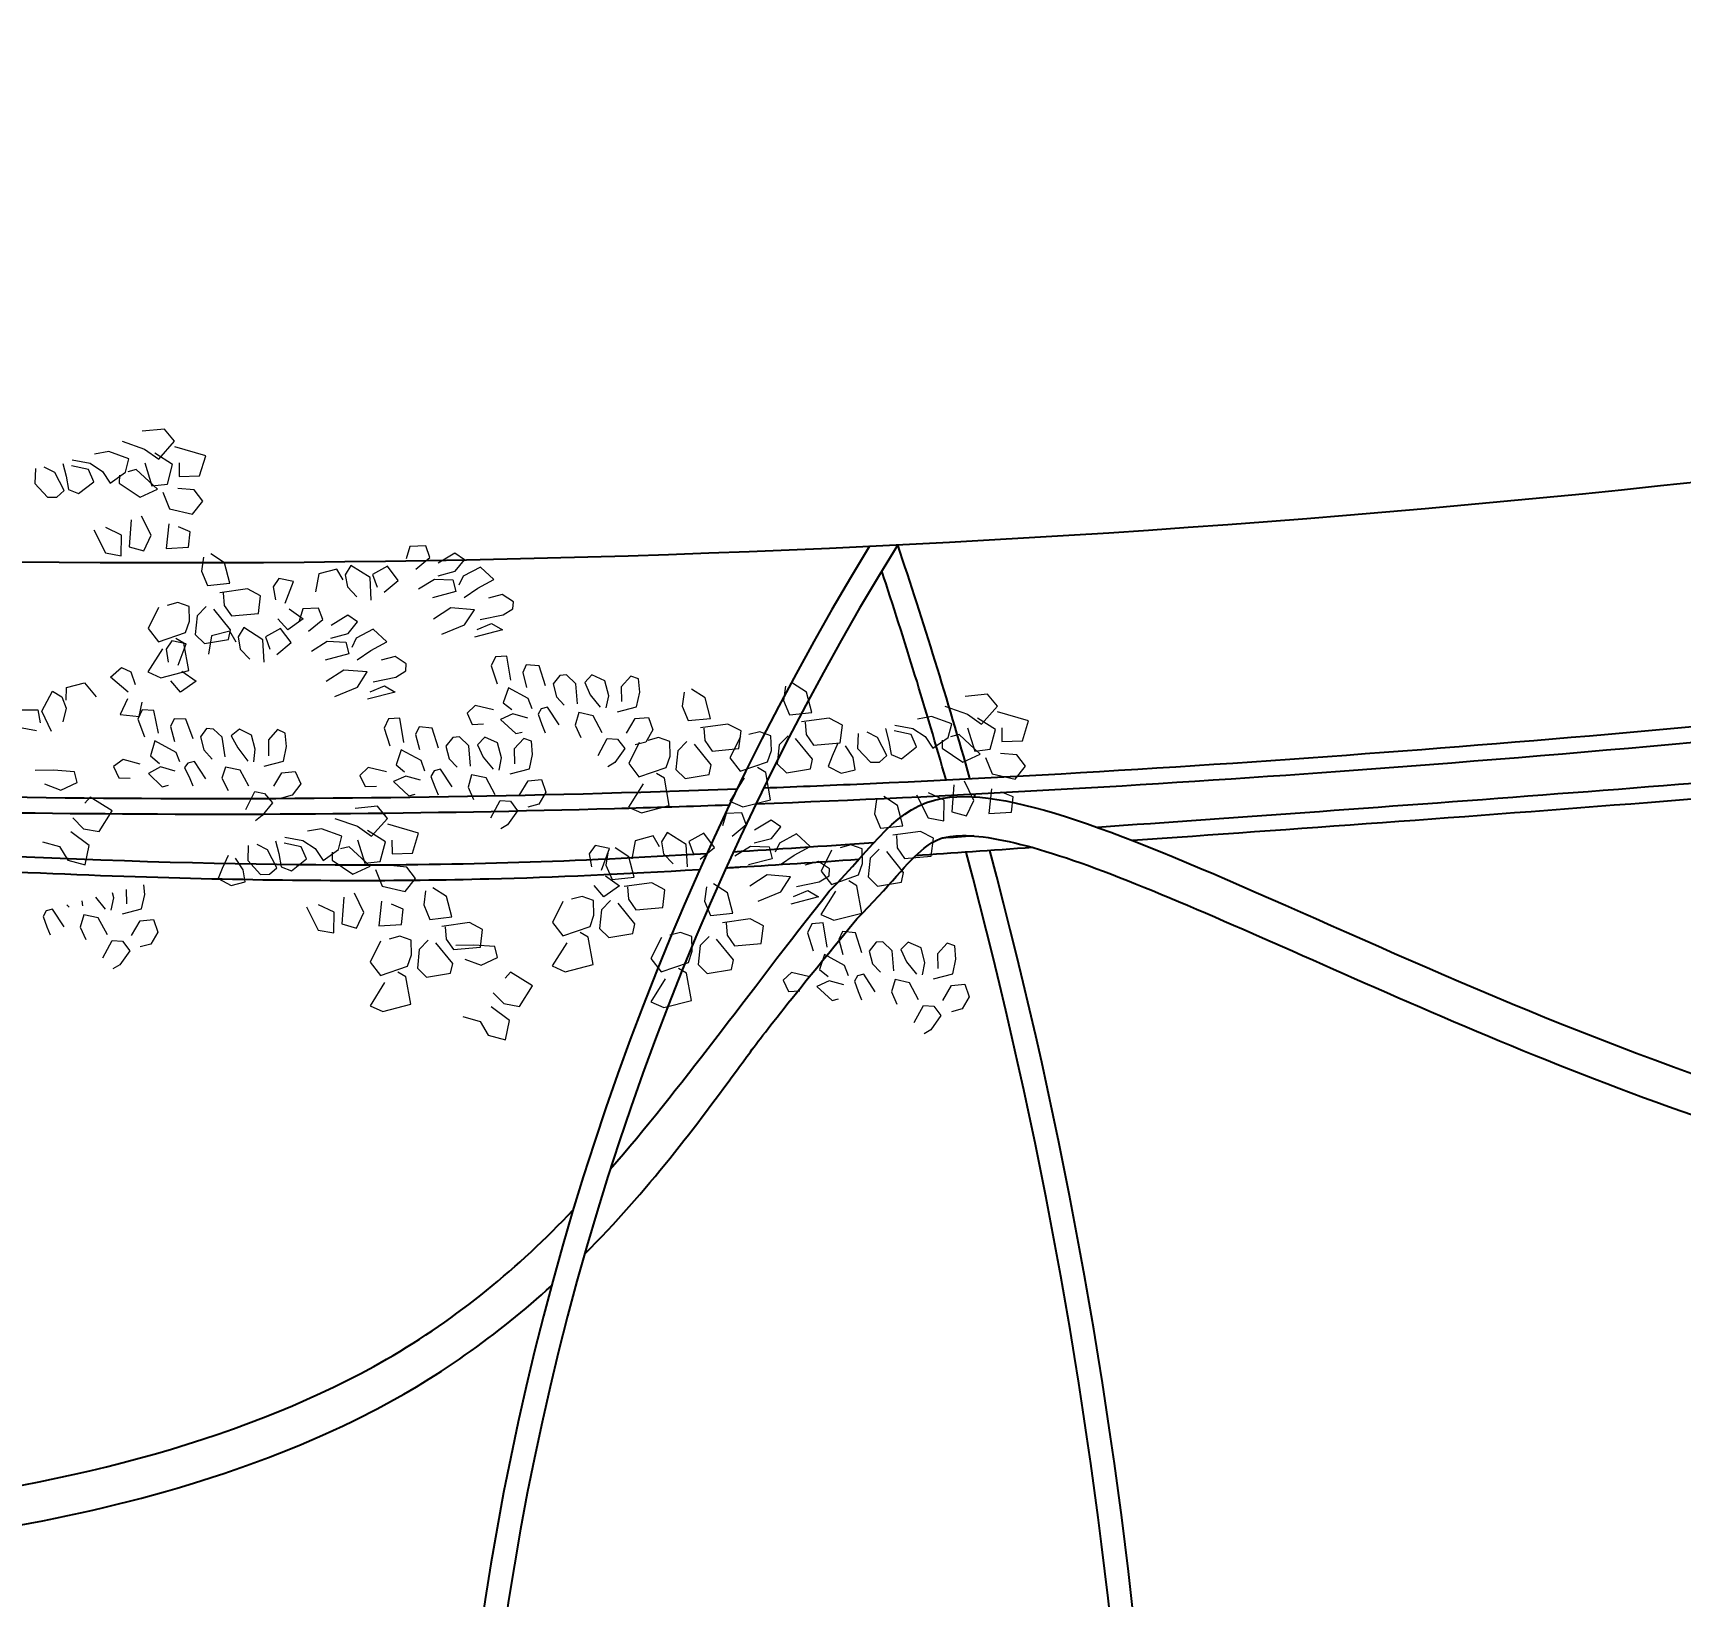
# Model space of a CAD drawing. Header units: metres. Extents: x 10 to 239, y 2 to 253.
# Drawn here: x 84.783 to 86.894, y 172.641 to 174.644 of the extents above; entities that cross this region are included whole.
import ezdxf

# ---------------------------------------------------------------- set-up
doc = ezdxf.new("R2010")
doc.units = ezdxf.units.M
doc.header["$MEASUREMENT"] = 0
doc.layers.get('Defpoints').update_dxf_attribs({"color": 9})
for name, color, linetype in [('-cotas', 252, 'Continuous'), ('1', 7, 'Continuous'), ('1gris oscuro', 253, 'Continuous'), ('1lianas', 9, 'Continuous')]:
    doc.layers.add(name, color=color, linetype=linetype)
doc.layers.add('bloques veg', color=7, linetype='Continuous', lineweight=0, true_color=0xbbd5a5)
doc.styles.get("Standard").update_dxf_attribs({"font": 'arial.ttf'})
doc.dimstyles.get("Standard").update_dxf_attribs({"dimtxt": 0.18, "dimasz": 0.18, "dimexe": 0.18, "dimexo": 0.0625, "dimgap": 0.09, "dimtad": 0, "dimtih": 1, "dimtoh": 1, "dimdec": 4, "dimzin": 0, "dimdsep": 46, "dimtxsty": 'Standard', "dimcen": 0.09, "dimadec": 0, "dimazin": 0, "dimtfac": 1, "dimtdec": 4, "dimtofl": 0, "dimtmove": 0, "dimatfit": 3, "dimfxl": 1, "dimtolj": 1, "dimtzin": 0, "dimarcsym": 0})

# ---------------------------------------------------------------- blocks, each defined once
blk = doc.blocks.new('A$C0C3707A3')
at = {"layer": 'bloques veg'}
for p, q in [((2.0243, 0.6061), (2.0473, 0.5983)), ((2.0674, 0.6188), (2.0448, 0.6163)), ((2.0617, 0.5882), (2.0777, 0.6064)), ((2.0777, 0.6064), (2.0674, 0.6188)), ((1.9736, 0.5867), (1.992, 0.5835)), ((2.0108, 0.5955), (1.9964, 0.5928)), ((2.0314, 0.5882), (2.0108, 0.5955)), ((2.0281, 0.5745), (2.0314, 0.5882)), ((2.0473, 0.5983), (2.0617, 0.5882)), ((2.0759, 0.5827), (2.0577, 0.5941)), ((2.1096, 0.5917), (2.0781, 0.6007)), ((2.1034, 0.5714), (2.1096, 0.5917)), ((1.9364, 0.5779), (1.9359, 0.5626)), ((1.9561, 0.5739), (1.9454, 0.5791)), ((1.9657, 0.5555), (1.9561, 0.5739)), ((1.9642, 0.583), (1.9677, 0.57)), ((1.9677, 0.57), (1.9701, 0.5567)), ((1.9902, 0.5772), (1.9729, 0.5807)), ((1.9958, 0.5647), (1.9902, 0.5772)), ((1.992, 0.5835), (2.0046, 0.5752)), ((2.0046, 0.5752), (2.0125, 0.5634)), ((2.0125, 0.5634), (2.0281, 0.5745)), ((2.0219, 0.5717), (2.0217, 0.5635)), ((2.0389, 0.5774), (2.0303, 0.5751)), ((2.0605, 0.5576), (2.0389, 0.5774)), ((2.0476, 0.5844), (2.055, 0.5608)), ((2.0708, 0.5627), (2.0759, 0.5827)), ((2.0824, 0.5844), (2.0827, 0.5706)), ((2.0827, 0.5706), (2.1034, 0.5714)), ((1.9359, 0.5626), (1.9489, 0.5487)), ((1.9582, 0.5488), (1.9657, 0.5555)), ((1.9701, 0.5567), (1.9805, 0.5525)), ((1.9805, 0.5525), (1.9958, 0.5647)), ((2.0217, 0.5635), (2.043, 0.5494)), ((2.043, 0.5494), (2.0605, 0.5576)), ((2.055, 0.5608), (2.0708, 0.5627)), ((2.066, 0.5545), (2.0729, 0.5377)), ((2.0979, 0.5572), (2.0812, 0.5585)), ((2.1068, 0.5456), (2.0979, 0.5572)), ((1.9489, 0.5487), (1.9582, 0.5488)), ((2.0729, 0.5377), (2.0964, 0.5323)), ((2.0964, 0.5323), (2.1068, 0.5456)), ((2.0341, 0.5261), (2.0321, 0.4988)), ((2.0545, 0.5107), (2.0446, 0.5301)), ((2.0723, 0.5224), (2.0697, 0.4973)), ((2.0943, 0.5143), (2.0824, 0.5193)), ((1.9961, 0.5159), (2.0082, 0.4924)), ((2.0243, 0.5107), (2.0083, 0.5181)), ((2.0241, 0.4897), (2.0243, 0.5107)), ((2.0472, 0.4947), (2.0545, 0.5107)), ((2.0926, 0.4988), (2.0943, 0.5143)), ((2.0082, 0.4924), (2.0241, 0.4897)), ((2.0321, 0.4988), (2.0472, 0.4947)), ((2.0697, 0.4973), (2.0926, 0.4988)), ((2.108, 0.4889), (2.1061, 0.4744)), ((2.1294, 0.483), (2.1153, 0.4921)), ((2.3177, 0.5009), (2.3141, 0.4883)), ((2.3338, 0.5017), (2.3177, 0.5009)), ((2.3238, 0.4781), (2.3381, 0.4901)), ((2.3381, 0.4901), (2.3338, 0.5017)), ((2.3636, 0.4946), (2.3466, 0.4842)), ((2.3735, 0.4879), (2.3636, 0.4946)), ((2.3639, 0.4761), (2.3735, 0.4879)), ((2.1061, 0.4744), (2.1123, 0.4598)), ((2.1349, 0.4624), (2.1294, 0.483)), ((2.2252, 0.4726), (2.222, 0.4543)), ((2.2437, 0.4776), (2.2252, 0.4726)), ((2.2502, 0.4665), (2.2437, 0.4776)), ((2.2578, 0.4814), (2.2522, 0.4717)), ((2.2522, 0.4717), (2.2544, 0.4595)), ((2.2774, 0.4692), (2.2578, 0.4814)), ((2.2788, 0.4463), (2.2774, 0.4692)), ((2.2952, 0.4809), (2.28, 0.4722)), ((2.28, 0.4722), (2.2846, 0.4595)), ((2.306, 0.4664), (2.2952, 0.4809)), ((2.3466, 0.4714), (2.3639, 0.4761)), ((2.3722, 0.4713), (2.3677, 0.462)), ((2.3895, 0.4806), (2.3722, 0.4713)), ((2.4033, 0.468), (2.3895, 0.4806)), ((2.1123, 0.4598), (2.1349, 0.4624)), ((2.1527, 0.4567), (2.1247, 0.4527)), ((2.1283, 0.4525), (2.1293, 0.4399)), ((2.1662, 0.4498), (2.1527, 0.4567)), ((2.1847, 0.4676), (2.1789, 0.459)), ((2.1789, 0.459), (2.1813, 0.4457)), ((2.1995, 0.4646), (2.1847, 0.4676)), ((2.1914, 0.4426), (2.1995, 0.4646)), ((2.2544, 0.4595), (2.2641, 0.4493)), ((2.2918, 0.4544), (2.306, 0.4664)), ((2.3269, 0.458), (2.3428, 0.4681)), ((2.3648, 0.4554), (2.341, 0.449)), ((2.3428, 0.4681), (2.3616, 0.4673)), ((2.3616, 0.4673), (2.3648, 0.4554)), ((2.3734, 0.4495), (2.3871, 0.459)), ((2.3871, 0.459), (2.4033, 0.468)), ((2.412, 0.4529), (2.3979, 0.4491)), ((2.4233, 0.4454), (2.412, 0.4529)), ((2.0626, 0.4372), (2.052, 0.4158)), ((2.0821, 0.4424), (2.0713, 0.4395)), ((2.0936, 0.4385), (2.0821, 0.4424)), ((2.0941, 0.4235), (2.0936, 0.4385)), ((2.1111, 0.4386), (2.102, 0.4291)), ((2.136, 0.415), (2.1187, 0.436)), ((2.1293, 0.4399), (2.1368, 0.4292)), ((2.1641, 0.4318), (2.1662, 0.4498)), ((2.1953, 0.4367), (2.2097, 0.4266)), ((2.2092, 0.4369), (2.2056, 0.4243)), ((2.2253, 0.4377), (2.2092, 0.4369)), ((2.2296, 0.4261), (2.2253, 0.4377)), ((2.3599, 0.4389), (2.3421, 0.4272)), ((2.3837, 0.4371), (2.3599, 0.4389)), ((2.3738, 0.4217), (2.3837, 0.4371)), ((2.4129, 0.4322), (2.4229, 0.4383)), ((2.4229, 0.4383), (2.4233, 0.4454)), ((2.0902, 0.412), (2.0941, 0.4235)), ((2.102, 0.4291), (2.1001, 0.41)), ((2.1368, 0.4292), (2.1641, 0.4318)), ((2.194, 0.4154), (2.184, 0.4267)), ((2.2097, 0.4266), (2.194, 0.4154)), ((2.2153, 0.4141), (2.2296, 0.4261)), ((2.2551, 0.4306), (2.2381, 0.4202)), ((2.265, 0.424), (2.2551, 0.4306)), ((2.2554, 0.4121), (2.265, 0.424)), ((2.3508, 0.4121), (2.3738, 0.4217)), ((2.3867, 0.417), (2.4014, 0.4233)), ((2.3898, 0.4272), (2.4129, 0.4322)), ((2.4014, 0.4233), (2.4124, 0.4169)), ((2.052, 0.4158), (2.0626, 0.4023)), ((2.0626, 0.4023), (2.0902, 0.412)), ((2.0762, 0.4036), (2.0704, 0.3951)), ((2.091, 0.4006), (2.0762, 0.4036)), ((2.0885, 0.4011), (2.0803, 0.4059)), ((2.1001, 0.41), (2.1095, 0.4009)), ((2.1095, 0.4009), (2.134, 0.4051)), ((2.1167, 0.4087), (2.1135, 0.3903)), ((2.1352, 0.4136), (2.1167, 0.4087)), ((2.134, 0.4051), (2.136, 0.415)), ((2.1417, 0.4025), (2.1352, 0.4136)), ((2.1493, 0.4174), (2.1437, 0.4078)), ((2.1437, 0.4078), (2.1459, 0.3955)), ((2.1689, 0.4052), (2.1493, 0.4174)), ((2.1703, 0.3823), (2.1689, 0.4052)), ((2.1867, 0.4169), (2.1715, 0.4082)), ((2.1715, 0.4082), (2.1761, 0.3955)), ((2.1833, 0.3904), (2.1975, 0.4024)), ((2.1975, 0.4024), (2.1867, 0.4169)), ((2.2184, 0.394), (2.2343, 0.4041)), ((2.2343, 0.4041), (2.2531, 0.4033)), ((2.2381, 0.4074), (2.2554, 0.4121)), ((2.2531, 0.4033), (2.2563, 0.3914)), ((2.2637, 0.4073), (2.2592, 0.398)), ((2.281, 0.4166), (2.2637, 0.4073)), ((2.2786, 0.395), (2.2948, 0.404)), ((2.2948, 0.404), (2.281, 0.4166)), ((2.4124, 0.4169), (2.3841, 0.4093)), ((2.0668, 0.3953), (2.0522, 0.3716)), ((2.0704, 0.3951), (2.0728, 0.3818)), ((2.0829, 0.3787), (2.091, 0.4006)), ((2.0936, 0.3734), (2.0885, 0.4011)), ((2.1459, 0.3955), (2.1556, 0.3853)), ((2.2563, 0.3914), (2.2324, 0.385)), ((2.2649, 0.3855), (2.2786, 0.395)), ((2.3035, 0.3889), (2.2894, 0.3851)), ((2.3148, 0.3815), (2.3035, 0.3889)), ((2.4057, 0.3895), (2.4013, 0.3802)), ((2.4172, 0.3903), (2.4057, 0.3895)), ((2.4214, 0.3658), (2.4172, 0.3903)), ((2.0142, 0.366), (2.0254, 0.3761)), ((2.0254, 0.3761), (2.0348, 0.3716)), ((2.0348, 0.3716), (2.0394, 0.3588)), ((2.0522, 0.3716), (2.0654, 0.3658)), ((2.0654, 0.3658), (2.0936, 0.3734)), ((2.0868, 0.3727), (2.1012, 0.3626)), ((2.2514, 0.3749), (2.2336, 0.3632)), ((2.2752, 0.3732), (2.2514, 0.3749)), ((2.2653, 0.3577), (2.2752, 0.3732)), ((2.3044, 0.3682), (2.3144, 0.3744)), ((2.3144, 0.3744), (2.3148, 0.3815)), ((2.4013, 0.3802), (2.4073, 0.362)), ((2.4369, 0.3816), (2.4333, 0.3736)), ((2.4333, 0.3736), (2.4373, 0.3584)), ((2.45, 0.3805), (2.4369, 0.3816)), ((2.4567, 0.3601), (2.45, 0.3805)), ((2.4712, 0.371), (2.4643, 0.3622)), ((2.478, 0.3717), (2.4712, 0.371)), ((2.4874, 0.3626), (2.478, 0.3717)), ((2.5036, 0.3716), (2.4964, 0.3638)), ((2.5168, 0.3658), (2.5036, 0.3716)), ((2.5434, 0.3706), (2.5335, 0.3598)), ((2.5511, 0.368), (2.5434, 0.3706)), ((1.9693, 0.3424), (1.9694, 0.3552)), ((1.9694, 0.3552), (1.9878, 0.3602)), ((1.9878, 0.3602), (1.9998, 0.3459)), ((2.0321, 0.3511), (2.0142, 0.366)), ((2.0855, 0.3514), (2.0755, 0.3627)), ((2.1012, 0.3626), (2.0855, 0.3514)), ((2.2423, 0.3481), (2.2653, 0.3577)), ((2.3039, 0.3529), (2.2756, 0.3454)), ((2.2782, 0.353), (2.2928, 0.3593)), ((2.2813, 0.3632), (2.3044, 0.3682)), ((2.2928, 0.3593), (2.3039, 0.3529)), ((2.4188, 0.3581), (2.4136, 0.3428)), ((2.4392, 0.3473), (2.4188, 0.3581)), ((2.4643, 0.3622), (2.4677, 0.3491)), ((2.4894, 0.3422), (2.4874, 0.3626)), ((2.4964, 0.3638), (2.5021, 0.3514)), ((2.5209, 0.3506), (2.5168, 0.3658)), ((2.5335, 0.3598), (2.5341, 0.3448)), ((2.5494, 0.3396), (2.5524, 0.3544)), ((2.5524, 0.3544), (2.5511, 0.368)), ((2.5977, 0.3549), (2.5957, 0.3404)), ((2.619, 0.349), (2.605, 0.358)), ((2.7006, 0.3615), (2.6987, 0.347)), ((2.722, 0.3556), (2.7079, 0.3646)), ((2.7275, 0.335), (2.722, 0.3556)), ((2.906, 0.3549), (2.8834, 0.3523)), ((2.9163, 0.3425), (2.906, 0.3549)), ((1.9444, 0.3311), (1.9552, 0.3514)), ((1.9552, 0.3514), (1.9649, 0.3459)), ((1.9649, 0.3459), (1.9692, 0.3342)), ((2.0317, 0.344), (2.0243, 0.3281)), ((2.0434, 0.3262), (2.0465, 0.341)), ((2.3853, 0.3399), (2.377, 0.3318)), ((2.4039, 0.3355), (2.3853, 0.3399)), ((2.4136, 0.3428), (2.4224, 0.3358)), ((2.4431, 0.3367), (2.4392, 0.3473)), ((2.4524, 0.3369), (2.4492, 0.3314)), ((2.4589, 0.3386), (2.4524, 0.3369)), ((2.4707, 0.3208), (2.4589, 0.3386)), ((2.4677, 0.3491), (2.4758, 0.3408)), ((2.5021, 0.3514), (2.5123, 0.339)), ((2.5184, 0.3383), (2.5209, 0.3506)), ((2.5299, 0.3344), (2.5494, 0.3396)), ((2.5957, 0.3404), (2.602, 0.3258)), ((2.6246, 0.3283), (2.619, 0.349)), ((2.6987, 0.347), (2.7049, 0.3324)), ((2.8628, 0.3422), (2.8859, 0.3344)), ((2.9002, 0.3243), (2.9163, 0.3425)), ((2.9481, 0.3278), (2.9166, 0.3368)), ((1.9231, 0.3324), (1.9406, 0.3324)), ((1.9406, 0.3324), (1.943, 0.3191)), ((1.9546, 0.3105), (1.9444, 0.3311)), ((1.9692, 0.3342), (1.9659, 0.3205)), ((2.0243, 0.3281), (2.0434, 0.3262)), ((2.0466, 0.333), (2.0421, 0.3236)), ((2.0421, 0.3236), (2.0492, 0.3057)), ((2.0583, 0.3326), (2.0466, 0.333)), ((2.0633, 0.3095), (2.0583, 0.3326)), ((2.0791, 0.3242), (2.0755, 0.3163)), ((2.0909, 0.3239), (2.0791, 0.3242)), ((2.0986, 0.3038), (2.0909, 0.3239)), ((2.2972, 0.3256), (2.2928, 0.3162)), ((2.3087, 0.3263), (2.2972, 0.3256)), ((2.3129, 0.3018), (2.3087, 0.3263)), ((2.377, 0.3318), (2.3824, 0.3205)), ((2.3824, 0.3205), (2.3938, 0.3212)), ((2.4236, 0.3315), (2.4112, 0.3258)), ((2.4112, 0.3258), (2.4267, 0.3114)), ((2.4387, 0.3274), (2.4236, 0.3315)), ((2.4492, 0.3314), (2.4532, 0.3208)), ((2.4532, 0.3208), (2.4566, 0.3124)), ((2.4906, 0.3332), (2.487, 0.3206)), ((2.487, 0.3206), (2.4927, 0.3081)), ((2.5054, 0.3302), (2.4906, 0.3332)), ((2.5147, 0.3129), (2.5054, 0.3302)), ((2.5392, 0.3125), (2.548, 0.3276)), ((2.548, 0.3276), (2.5616, 0.3289)), ((2.5616, 0.3289), (2.5662, 0.3162)), ((2.602, 0.3258), (2.6246, 0.3283)), ((2.6424, 0.3226), (2.6144, 0.3186)), ((2.6179, 0.3184), (2.6189, 0.3059)), ((2.6558, 0.3158), (2.6424, 0.3226)), ((2.7049, 0.3324), (2.7275, 0.335)), ((2.7453, 0.3293), (2.7173, 0.3253)), ((2.7208, 0.3251), (2.7219, 0.3125)), ((2.7588, 0.3224), (2.7453, 0.3293)), ((2.7566, 0.3044), (2.7588, 0.3224)), ((2.8027, 0.3191), (2.8062, 0.306)), ((2.8122, 0.3228), (2.8305, 0.3195)), ((2.8305, 0.3195), (2.8432, 0.3113)), ((2.8494, 0.3316), (2.835, 0.3289)), ((2.87, 0.3243), (2.8494, 0.3316)), ((2.8666, 0.3106), (2.87, 0.3243)), ((2.8859, 0.3344), (2.9002, 0.3243)), ((2.8861, 0.3205), (2.8936, 0.2969)), ((2.9145, 0.3188), (2.8963, 0.3302)), ((2.9094, 0.2988), (2.9145, 0.3188)), ((2.921, 0.3205), (2.9212, 0.3066)), ((2.9419, 0.3075), (2.9481, 0.3278)), ((1.9393, 0.3111), (1.921, 0.3143)), ((2.0596, 0.3016), (2.0555, 0.2865)), ((2.0814, 0.2899), (2.0596, 0.3016)), ((2.0755, 0.3163), (2.0795, 0.3011)), ((2.112, 0.3144), (2.1062, 0.3059)), ((2.1062, 0.3059), (2.1097, 0.2929)), ((2.1191, 0.314), (2.112, 0.3144)), ((2.1282, 0.306), (2.1191, 0.314)), ((2.1313, 0.2859), (2.1282, 0.306)), ((2.1458, 0.3142), (2.1372, 0.3072)), ((2.1372, 0.3072), (2.144, 0.2951)), ((2.1579, 0.3081), (2.1458, 0.3142)), ((2.1617, 0.294), (2.1579, 0.3081)), ((2.1754, 0.3035), (2.1752, 0.2871)), ((2.1843, 0.314), (2.1754, 0.3035)), ((2.1922, 0.3103), (2.1843, 0.314)), ((2.1935, 0.2967), (2.1922, 0.3103)), ((2.2928, 0.3162), (2.2988, 0.2981)), ((2.3284, 0.3176), (2.3248, 0.3097)), ((2.3248, 0.3097), (2.3288, 0.2945)), ((2.3415, 0.3165), (2.3284, 0.3176)), ((2.3482, 0.2962), (2.3415, 0.3165)), ((2.3627, 0.307), (2.3558, 0.2982)), ((2.3695, 0.3077), (2.3627, 0.307)), ((2.3789, 0.2986), (2.3695, 0.3077)), ((2.3951, 0.3076), (2.3879, 0.2998)), ((2.4083, 0.3018), (2.3951, 0.3076)), ((2.4124, 0.2866), (2.4083, 0.3018)), ((2.4349, 0.3066), (2.425, 0.2958)), ((2.4267, 0.3114), (2.4332, 0.3131)), ((2.4426, 0.304), (2.4349, 0.3066)), ((2.4439, 0.2904), (2.4426, 0.304)), ((2.5105, 0.2896), (2.5197, 0.3072)), ((2.5197, 0.3072), (2.5303, 0.3066)), ((2.5303, 0.3066), (2.5376, 0.2969)), ((2.5522, 0.3031), (2.5417, 0.2817)), ((2.559, 0.3038), (2.5482, 0.3009)), ((2.5662, 0.3162), (2.559, 0.3038)), ((2.5717, 0.3084), (2.5609, 0.3055)), ((2.5833, 0.3045), (2.5717, 0.3084)), ((2.5838, 0.2895), (2.5833, 0.3045)), ((2.6007, 0.3045), (2.5916, 0.2951)), ((2.6256, 0.2809), (2.6084, 0.3019)), ((2.6189, 0.3059), (2.6265, 0.2951)), ((2.6551, 0.3098), (2.6446, 0.2883)), ((2.6537, 0.2978), (2.6558, 0.3158)), ((2.6747, 0.315), (2.6638, 0.3121)), ((2.6862, 0.3111), (2.6747, 0.315)), ((2.6867, 0.2961), (2.6862, 0.3111)), ((2.6945, 0.3017), (2.6927, 0.2826)), ((2.7036, 0.3111), (2.6945, 0.3017)), ((2.7286, 0.2876), (2.7113, 0.3085)), ((2.7219, 0.3125), (2.7294, 0.3018)), ((2.7294, 0.3018), (2.7566, 0.3044)), ((2.7544, 0.3038), (2.7487, 0.2906)), ((2.775, 0.314), (2.7744, 0.2987)), ((2.7947, 0.3099), (2.784, 0.3152)), ((2.8043, 0.2916), (2.7947, 0.3099)), ((2.8062, 0.306), (2.8086, 0.2927)), ((2.8287, 0.3132), (2.8115, 0.3168)), ((2.8344, 0.3008), (2.8287, 0.3132)), ((2.8432, 0.3113), (2.851, 0.2994)), ((2.851, 0.2994), (2.8666, 0.3106)), ((2.8604, 0.3078), (2.8603, 0.2996)), ((2.8775, 0.3135), (2.8688, 0.3112)), ((2.8991, 0.2937), (2.8775, 0.3135)), ((2.9212, 0.3066), (2.9419, 0.3075)), ((2.0555, 0.2865), (2.0646, 0.2785)), ((2.0851, 0.2805), (2.0814, 0.2899)), ((2.1097, 0.2929), (2.118, 0.2835)), ((2.144, 0.2951), (2.1545, 0.2816)), ((2.1606, 0.2809), (2.1617, 0.294)), ((2.1905, 0.282), (2.1935, 0.2967)), ((2.3103, 0.2942), (2.3051, 0.2788)), ((2.3307, 0.2833), (2.3103, 0.2942)), ((2.3558, 0.2982), (2.3592, 0.2852)), ((2.3592, 0.2852), (2.3673, 0.2769)), ((2.3809, 0.2782), (2.3789, 0.2986)), ((2.3879, 0.2998), (2.3936, 0.2874)), ((2.3936, 0.2874), (2.4038, 0.275)), ((2.4099, 0.2743), (2.4124, 0.2866)), ((2.425, 0.2958), (2.4256, 0.2808)), ((2.4409, 0.2756), (2.4439, 0.2904)), ((2.5376, 0.2969), (2.5275, 0.2826)), ((2.5799, 0.278), (2.5838, 0.2895)), ((2.5916, 0.2951), (2.5897, 0.276)), ((2.6265, 0.2951), (2.6537, 0.2978)), ((2.6446, 0.2883), (2.6552, 0.2749)), ((2.6828, 0.2846), (2.6867, 0.2961)), ((2.7265, 0.2777), (2.7286, 0.2876)), ((2.7487, 0.2906), (2.7445, 0.2802)), ((2.77, 0.2894), (2.7621, 0.3012)), ((2.7721, 0.2771), (2.77, 0.2894)), ((2.7744, 0.2987), (2.7875, 0.2847)), ((2.7875, 0.2847), (2.7967, 0.2849)), ((2.7967, 0.2849), (2.8043, 0.2916)), ((2.8086, 0.2927), (2.819, 0.2885)), ((2.819, 0.2885), (2.8344, 0.3008)), ((2.8603, 0.2996), (2.8815, 0.2855)), ((2.8815, 0.2855), (2.8991, 0.2937)), ((2.8936, 0.2969), (2.9094, 0.2988)), ((2.9046, 0.2905), (2.9114, 0.2737)), ((2.9364, 0.2932), (2.9198, 0.2946)), ((2.9454, 0.2817), (2.9364, 0.2932)), ((1.9568, 0.271), (1.9383, 0.2707)), ((1.9781, 0.2697), (1.9568, 0.271)), ((1.981, 0.2589), (1.9781, 0.2697)), ((2.0275, 0.2825), (2.0178, 0.2752)), ((2.0178, 0.2752), (2.0232, 0.2639)), ((2.045, 0.2779), (2.0275, 0.2825)), ((2.0655, 0.2752), (2.0534, 0.2685)), ((2.0534, 0.2685), (2.0675, 0.2548)), ((2.0806, 0.2711), (2.0655, 0.2752)), ((2.0935, 0.2792), (2.0901, 0.2748)), ((2.0901, 0.2748), (2.0954, 0.2635)), ((2.1, 0.281), (2.0935, 0.2792)), ((2.1118, 0.2632), (2.1, 0.281)), ((2.1318, 0.2755), (2.1279, 0.264)), ((2.1465, 0.2725), (2.1318, 0.2755)), ((2.1555, 0.2563), (2.1465, 0.2725)), ((2.171, 0.2767), (2.1905, 0.282)), ((2.1811, 0.2562), (2.1891, 0.2699)), ((2.1891, 0.2699), (2.2027, 0.2713)), ((2.2027, 0.2713), (2.2084, 0.2588)), ((2.2768, 0.2759), (2.2685, 0.2678)), ((2.2954, 0.2716), (2.2768, 0.2759)), ((2.3051, 0.2788), (2.3139, 0.2719)), ((2.3346, 0.2728), (2.3307, 0.2833)), ((2.3439, 0.2729), (2.3407, 0.2674)), ((2.3504, 0.2747), (2.3439, 0.2729)), ((2.3622, 0.2569), (2.3504, 0.2747)), ((2.3821, 0.2692), (2.3785, 0.2566)), ((2.3969, 0.2662), (2.3821, 0.2692)), ((2.4214, 0.2704), (2.4409, 0.2756)), ((2.5275, 0.2826), (2.5205, 0.2783)), ((2.5417, 0.2817), (2.5522, 0.2682)), ((2.5522, 0.2682), (2.5799, 0.278)), ((2.5782, 0.267), (2.5699, 0.2718)), ((2.5897, 0.276), (2.5992, 0.2669)), ((2.5992, 0.2669), (2.6236, 0.2711)), ((2.6236, 0.2711), (2.6256, 0.2809)), ((2.6552, 0.2749), (2.6828, 0.2846)), ((2.6811, 0.2737), (2.6728, 0.2785)), ((2.6862, 0.246), (2.6811, 0.2737)), ((2.6927, 0.2826), (2.7021, 0.2735)), ((2.7021, 0.2735), (2.7265, 0.2777)), ((2.7445, 0.2802), (2.758, 0.2733)), ((2.758, 0.2733), (2.7721, 0.2771)), ((2.9114, 0.2737), (2.935, 0.2684)), ((2.935, 0.2684), (2.9454, 0.2817)), ((1.9478, 0.257), (1.9645, 0.251)), ((1.9645, 0.251), (1.981, 0.2589)), ((2.0232, 0.2639), (2.0349, 0.2635)), ((2.0675, 0.2548), (2.074, 0.2566)), ((2.0954, 0.2635), (2.0985, 0.2561)), ((2.1279, 0.264), (2.1346, 0.2518)), ((2.2084, 0.2588), (2.1998, 0.2472)), ((2.2685, 0.2678), (2.2739, 0.2565)), ((2.2739, 0.2565), (2.2853, 0.2572)), ((2.3151, 0.2675), (2.3027, 0.2619)), ((2.3027, 0.2619), (2.3182, 0.2474)), ((2.3302, 0.2634), (2.3151, 0.2675)), ((2.3407, 0.2674), (2.3447, 0.2569)), ((2.3447, 0.2569), (2.3481, 0.2485)), ((2.3785, 0.2566), (2.3842, 0.2442)), ((2.4062, 0.2489), (2.3969, 0.2662)), ((2.4307, 0.2485), (2.4395, 0.2636)), ((2.4395, 0.2636), (2.4531, 0.2649)), ((2.4577, 0.2522), (2.4505, 0.2398)), ((2.4531, 0.2649), (2.4577, 0.2522)), ((2.5565, 0.2612), (2.5419, 0.2375)), ((2.5833, 0.2393), (2.5782, 0.267)), ((2.6594, 0.2679), (2.6448, 0.2442)), ((2.8346, 0.252), (2.8468, 0.2285)), ((2.8628, 0.2468), (2.8469, 0.2541)), ((2.8726, 0.2622), (2.8706, 0.2349)), ((2.8931, 0.2467), (2.8832, 0.2662)), ((2.9109, 0.2585), (2.9083, 0.2334)), ((2.9328, 0.2504), (2.921, 0.2554)), ((1.9943, 0.2439), (1.989, 0.2378)), ((2.0166, 0.2301), (1.9943, 0.2439)), ((2.1526, 0.2323), (2.1616, 0.2509)), ((2.1616, 0.2509), (2.1714, 0.2489)), ((2.1798, 0.2395), (2.1694, 0.2263)), ((2.1714, 0.2489), (2.1798, 0.2395)), ((2.1998, 0.2472), (2.189, 0.2443)), ((2.2864, 0.2367), (2.2638, 0.2341)), ((2.2967, 0.2243), (2.2864, 0.2367)), ((2.3182, 0.2474), (2.3247, 0.2492)), ((2.4019, 0.2257), (2.4112, 0.2433)), ((2.4112, 0.2433), (2.4218, 0.2426)), ((2.4218, 0.2426), (2.4291, 0.2329)), ((2.4505, 0.2398), (2.4396, 0.2369)), ((2.5419, 0.2375), (2.555, 0.2318)), ((2.555, 0.2318), (2.5833, 0.2393)), ((2.6448, 0.2442), (2.658, 0.2384)), ((2.658, 0.2384), (2.6862, 0.246)), ((2.7941, 0.247), (2.7922, 0.2325)), ((2.8155, 0.2411), (2.8014, 0.2501)), ((2.821, 0.2204), (2.8155, 0.2411)), ((2.8626, 0.2258), (2.8628, 0.2468)), ((2.8706, 0.2349), (2.8857, 0.2308)), ((2.8857, 0.2308), (2.8931, 0.2467)), ((2.9083, 0.2334), (2.9312, 0.2348)), ((2.9312, 0.2348), (2.9328, 0.2504)), ((1.9767, 0.2228), (1.9878, 0.2118)), ((2.0036, 0.2091), (2.0166, 0.2301)), ((2.1694, 0.2263), (2.1627, 0.221)), ((2.2433, 0.224), (2.2663, 0.2162)), ((2.2807, 0.2061), (2.2967, 0.2243)), ((2.3286, 0.2096), (2.2971, 0.2186)), ((2.419, 0.2186), (2.412, 0.2144)), ((2.4291, 0.2329), (2.419, 0.2186)), ((2.6412, 0.2316), (2.6376, 0.219)), ((2.6572, 0.2324), (2.6412, 0.2316)), ((2.6473, 0.2088), (2.6615, 0.2207)), ((2.6615, 0.2207), (2.6572, 0.2324)), ((2.6871, 0.2253), (2.6701, 0.2149)), ((2.697, 0.2186), (2.6871, 0.2253)), ((2.6874, 0.2067), (2.697, 0.2186)), ((2.7922, 0.2325), (2.7984, 0.2179)), ((2.7984, 0.2179), (2.821, 0.2204)), ((2.8468, 0.2285), (2.8626, 0.2258)), ((1.9935, 0.1948), (1.9747, 0.2084)), ((1.9878, 0.2118), (2.0036, 0.2091)), ((2.1926, 0.2046), (2.211, 0.2013)), ((2.211, 0.2013), (2.2236, 0.1931)), ((2.2298, 0.2134), (2.2154, 0.2107)), ((2.2504, 0.2061), (2.2298, 0.2134)), ((2.2471, 0.1924), (2.2504, 0.2061)), ((2.2663, 0.2162), (2.2807, 0.2061)), ((2.2665, 0.2023), (2.274, 0.1787)), ((2.2949, 0.2006), (2.2767, 0.212)), ((2.3014, 0.2023), (2.3017, 0.1884)), ((2.3224, 0.1893), (2.3286, 0.2096)), ((2.5487, 0.2033), (2.5455, 0.185)), ((2.5672, 0.2083), (2.5487, 0.2033)), ((2.5736, 0.1972), (2.5672, 0.2083)), ((2.5813, 0.212), (2.5757, 0.2024)), ((2.5757, 0.2024), (2.5778, 0.1902)), ((2.6008, 0.1998), (2.5813, 0.212)), ((2.6186, 0.2116), (2.6035, 0.2029)), ((2.6035, 0.2029), (2.6081, 0.1901)), ((2.6295, 0.197), (2.6186, 0.2116)), ((2.67, 0.2021), (2.6874, 0.2067)), ((2.6956, 0.202), (2.6912, 0.1926)), ((2.7129, 0.2113), (2.6956, 0.202)), ((2.7268, 0.1987), (2.7129, 0.2113)), ((2.8388, 0.2147), (2.8108, 0.2107)), ((2.8144, 0.2105), (2.8154, 0.198)), ((2.8523, 0.2079), (2.8388, 0.2147)), ((2.8501, 0.1898), (2.8523, 0.2079)), ((1.946, 0.1983), (1.9635, 0.1937)), ((1.9635, 0.1937), (1.972, 0.1797)), ((1.9895, 0.1751), (1.9935, 0.1948)), ((2.1349, 0.1856), (2.1291, 0.1724)), ((2.1554, 0.1958), (2.1549, 0.1805)), ((2.1751, 0.1917), (2.1644, 0.197)), ((2.1847, 0.1734), (2.1751, 0.1917)), ((2.1832, 0.2009), (2.1867, 0.1878)), ((2.1867, 0.1878), (2.1891, 0.1745)), ((2.2092, 0.195), (2.1919, 0.1986)), ((2.2148, 0.1826), (2.2092, 0.195)), ((2.2236, 0.1931), (2.2315, 0.1812)), ((2.2315, 0.1812), (2.2471, 0.1924)), ((2.2409, 0.1896), (2.2407, 0.1814)), ((2.2579, 0.1953), (2.2493, 0.193)), ((2.2795, 0.1755), (2.2579, 0.1953)), ((2.2898, 0.1806), (2.2949, 0.2006)), ((2.3017, 0.1884), (2.3224, 0.1893)), ((2.5082, 0.1983), (2.5023, 0.1897)), ((2.5023, 0.1897), (2.5047, 0.1764)), ((2.5229, 0.1952), (2.5082, 0.1983)), ((2.5149, 0.1733), (2.5229, 0.1952)), ((2.5213, 0.1928), (2.5193, 0.1783)), ((2.5426, 0.1869), (2.5286, 0.1959)), ((2.5481, 0.1663), (2.5426, 0.1869)), ((2.5778, 0.1902), (2.5875, 0.18)), ((2.6023, 0.177), (2.6008, 0.1998)), ((2.6152, 0.1851), (2.6295, 0.197)), ((2.6504, 0.1887), (2.6663, 0.1987)), ((2.6883, 0.186), (2.6644, 0.1796)), ((2.6663, 0.1987), (2.6851, 0.198)), ((2.6851, 0.198), (2.6883, 0.186)), ((2.6968, 0.1802), (2.7106, 0.1897)), ((2.7106, 0.1897), (2.7268, 0.1987)), ((2.7486, 0.1952), (2.7381, 0.1738)), ((2.7682, 0.2005), (2.7573, 0.1976)), ((2.7797, 0.1966), (2.7682, 0.2005)), ((2.7802, 0.1816), (2.7797, 0.1966)), ((2.788, 0.1872), (2.7862, 0.1681)), ((2.7971, 0.1966), (2.788, 0.1872)), ((2.8221, 0.173), (2.8048, 0.194)), ((2.8154, 0.198), (2.8229, 0.1872)), ((2.8229, 0.1872), (2.8501, 0.1898)), ((1.972, 0.1797), (1.9895, 0.1751)), ((2.1291, 0.1724), (2.1249, 0.162)), ((2.1504, 0.1712), (2.1426, 0.183)), ((2.1525, 0.1589), (2.1504, 0.1712)), ((2.1549, 0.1805), (2.1679, 0.1665)), ((2.1772, 0.1667), (2.1847, 0.1734)), ((2.1891, 0.1745), (2.1995, 0.1703)), ((2.1995, 0.1703), (2.2148, 0.1826)), ((2.2407, 0.1814), (2.262, 0.1673)), ((2.262, 0.1673), (2.2795, 0.1755)), ((2.274, 0.1787), (2.2898, 0.1806)), ((2.285, 0.1723), (2.2919, 0.1555)), ((2.3169, 0.175), (2.3002, 0.1764)), ((2.3258, 0.1635), (2.3169, 0.175)), ((2.5193, 0.1783), (2.5256, 0.1637)), ((2.6834, 0.1696), (2.6656, 0.1579)), ((2.7071, 0.1678), (2.6834, 0.1696)), ((2.6973, 0.1524), (2.7071, 0.1678)), ((2.7355, 0.1836), (2.7214, 0.1798)), ((2.7468, 0.1761), (2.7355, 0.1836)), ((2.7364, 0.1629), (2.7464, 0.169)), ((2.7381, 0.1738), (2.7487, 0.1603)), ((2.7464, 0.169), (2.7468, 0.1761)), ((2.7487, 0.1603), (2.7763, 0.1701)), ((2.7763, 0.1701), (2.7802, 0.1816)), ((2.7862, 0.1681), (2.7956, 0.1589)), ((2.8201, 0.1632), (2.8221, 0.173)), ((2.0504, 0.1454), (2.0495, 0.1552)), ((2.1249, 0.162), (2.1384, 0.1551)), ((2.1384, 0.1551), (2.1525, 0.1589)), ((2.1679, 0.1665), (2.1772, 0.1667)), ((2.2919, 0.1555), (2.3154, 0.1502)), ((2.3154, 0.1502), (2.3258, 0.1635)), ((2.3361, 0.1511), (2.3342, 0.1366)), ((2.3575, 0.1452), (2.3434, 0.1542)), ((2.5175, 0.1461), (2.5075, 0.1574)), ((2.5331, 0.1573), (2.5175, 0.1461)), ((2.5188, 0.1674), (2.5331, 0.1573)), ((2.5256, 0.1637), (2.5481, 0.1663)), ((2.566, 0.1606), (2.5379, 0.1566)), ((2.5415, 0.1564), (2.5425, 0.1438)), ((2.5794, 0.1537), (2.566, 0.1606)), ((2.5773, 0.1357), (2.5794, 0.1537)), ((2.6216, 0.1569), (2.6197, 0.1424)), ((2.643, 0.151), (2.6289, 0.16)), ((2.6485, 0.1303), (2.643, 0.151)), ((2.6743, 0.1427), (2.6973, 0.1524)), ((2.7102, 0.1477), (2.7248, 0.1539)), ((2.7133, 0.1578), (2.7364, 0.1629)), ((2.7248, 0.1539), (2.7358, 0.1476)), ((2.7529, 0.1533), (2.7383, 0.1296)), ((2.7746, 0.1591), (2.7663, 0.1639)), ((2.7797, 0.1314), (2.7746, 0.1591)), ((2.7956, 0.1589), (2.8201, 0.1632)), ((1.9714, 0.1343), (1.9738, 0.1319)), ((1.9874, 0.1332), (1.9869, 0.1385)), ((2.0003, 0.1421), (2.0103, 0.13)), ((2.0163, 0.1293), (2.0189, 0.1416)), ((2.0189, 0.1416), (2.0175, 0.1467)), ((2.0315, 0.1504), (2.032, 0.1358)), ((2.0474, 0.1306), (2.0504, 0.1454)), ((2.2433, 0.1286), (2.2273, 0.1359)), ((2.2531, 0.144), (2.2511, 0.1167)), ((2.2735, 0.1285), (2.2636, 0.148)), ((2.2913, 0.1403), (2.2887, 0.1151)), ((2.3132, 0.1322), (2.3014, 0.1372)), ((2.3342, 0.1366), (2.3404, 0.122)), ((2.363, 0.1246), (2.3575, 0.1452)), ((2.4758, 0.1411), (2.4652, 0.1196)), ((2.4953, 0.1463), (2.4845, 0.1434)), ((2.5068, 0.1424), (2.4953, 0.1463)), ((2.5074, 0.1274), (2.5068, 0.1424)), ((2.5243, 0.1424), (2.5152, 0.133)), ((2.5492, 0.1189), (2.532, 0.1398)), ((2.5425, 0.1438), (2.5501, 0.1331)), ((2.5501, 0.1331), (2.5773, 0.1357)), ((2.6197, 0.1424), (2.6259, 0.1278)), ((2.7358, 0.1476), (2.7076, 0.14)), ((1.9504, 0.1279), (1.9472, 0.1224)), ((1.9472, 0.1224), (1.9512, 0.1118)), ((1.9569, 0.1297), (1.9504, 0.1279)), ((1.9687, 0.1119), (1.9569, 0.1297)), ((1.9886, 0.1242), (1.985, 0.1116)), ((2.0034, 0.1212), (1.9886, 0.1242)), ((2.0127, 0.1039), (2.0034, 0.1212)), ((2.0279, 0.1254), (2.0474, 0.1306)), ((2.0372, 0.1035), (2.046, 0.1186)), ((2.046, 0.1186), (2.0596, 0.1199)), ((2.0596, 0.1199), (2.0641, 0.1072)), ((2.2151, 0.1338), (2.2272, 0.1103)), ((2.2431, 0.1076), (2.2433, 0.1286)), ((2.2661, 0.1126), (2.2735, 0.1285)), ((2.3116, 0.1166), (2.3132, 0.1322)), ((2.3404, 0.122), (2.363, 0.1246)), ((2.3808, 0.1189), (2.3528, 0.1149)), ((2.3943, 0.112), (2.3808, 0.1189)), ((2.4652, 0.1196), (2.4758, 0.1062)), ((2.5035, 0.1159), (2.5074, 0.1274)), ((2.5152, 0.133), (2.5133, 0.1139)), ((2.5472, 0.109), (2.5492, 0.1189)), ((2.6259, 0.1278), (2.6485, 0.1303)), ((2.6663, 0.1247), (2.6383, 0.1206)), ((2.6419, 0.1204), (2.6429, 0.1079)), ((2.6798, 0.1178), (2.6663, 0.1247)), ((2.6776, 0.0998), (2.6798, 0.1178)), ((2.7292, 0.1202), (2.7247, 0.1109)), ((2.7406, 0.121), (2.7292, 0.1202)), ((2.7383, 0.1296), (2.7515, 0.1239)), ((2.7449, 0.0965), (2.7406, 0.121)), ((2.7515, 0.1239), (2.7797, 0.1314)), ((1.9512, 0.1118), (1.9546, 0.1035)), ((1.985, 0.1116), (1.9907, 0.0992)), ((2.0641, 0.1072), (2.057, 0.0948)), ((2.2272, 0.1103), (2.2431, 0.1076)), ((2.2511, 0.1167), (2.2661, 0.1126)), ((2.2887, 0.1151), (2.3116, 0.1166)), ((2.3102, 0.1046), (2.2993, 0.1017)), ((2.3217, 0.1007), (2.3102, 0.1046)), ((2.3222, 0.0857), (2.3217, 0.1007)), ((2.3391, 0.1007), (2.33, 0.0913)), ((2.3563, 0.1146), (2.3574, 0.1021)), ((2.3574, 0.1021), (2.3649, 0.0914)), ((2.3921, 0.094), (2.3943, 0.112)), ((2.4758, 0.1062), (2.5035, 0.1159)), ((2.5017, 0.105), (2.4935, 0.1098)), ((2.5068, 0.0773), (2.5017, 0.105)), ((2.5133, 0.1139), (2.5227, 0.1048)), ((2.5227, 0.1048), (2.5472, 0.109)), ((2.5762, 0.1051), (2.5656, 0.0837)), ((2.5957, 0.1104), (2.5848, 0.1075)), ((2.6072, 0.1065), (2.5957, 0.1104)), ((2.6077, 0.0915), (2.6072, 0.1065)), ((2.6247, 0.1065), (2.6155, 0.0971)), ((2.6496, 0.0829), (2.6323, 0.1039)), ((2.6429, 0.1079), (2.6504, 0.0971)), ((2.7247, 0.1109), (2.7307, 0.0927)), ((2.7604, 0.1123), (2.7567, 0.1043)), ((2.7567, 0.1043), (2.7608, 0.0891)), ((2.7735, 0.1111), (2.7604, 0.1123)), ((2.7801, 0.0908), (2.7735, 0.1111)), ((2.7946, 0.1017), (2.7877, 0.0928)), ((2.8015, 0.1023), (2.7946, 0.1017)), ((2.8109, 0.0932), (2.8015, 0.1023)), ((2.8271, 0.1022), (2.8198, 0.0945)), ((2.8403, 0.0965), (2.8271, 0.1022)), ((2.8669, 0.1013), (2.857, 0.0905)), ((2.8746, 0.0987), (2.8669, 0.1013)), ((2.0084, 0.0806), (2.0177, 0.0982)), ((2.0177, 0.0982), (2.0283, 0.0976)), ((2.0356, 0.0879), (2.0255, 0.0736)), ((2.0283, 0.0976), (2.0356, 0.0879)), ((2.057, 0.0948), (2.0461, 0.0919)), ((2.2906, 0.0994), (2.2801, 0.0779)), ((2.3183, 0.0742), (2.3222, 0.0857)), ((2.33, 0.0913), (2.3282, 0.0722)), ((2.3641, 0.0772), (2.3468, 0.0981)), ((2.3649, 0.0914), (2.3921, 0.094)), ((2.3855, 0.0959), (2.367, 0.0956)), ((2.4068, 0.0947), (2.3855, 0.0959)), ((2.3932, 0.0759), (2.4097, 0.0838)), ((2.4097, 0.0838), (2.4068, 0.0947)), ((2.48, 0.0992), (2.4654, 0.0755)), ((2.6038, 0.08), (2.6077, 0.0915)), ((2.6155, 0.0971), (2.6137, 0.078)), ((2.6504, 0.0971), (2.6776, 0.0998)), ((2.7423, 0.0888), (2.7371, 0.0735)), ((2.7626, 0.078), (2.7423, 0.0888)), ((2.7877, 0.0928), (2.7912, 0.0798)), ((2.8129, 0.0728), (2.8109, 0.0932)), ((2.8198, 0.0945), (2.8255, 0.082)), ((2.8443, 0.0813), (2.8403, 0.0965)), ((2.857, 0.0905), (2.8575, 0.0755)), ((2.8729, 0.0703), (2.8759, 0.0851)), ((2.8759, 0.0851), (2.8746, 0.0987)), ((2.0255, 0.0736), (2.0184, 0.0694)), ((2.2801, 0.0779), (2.2907, 0.0645)), ((2.2907, 0.0645), (2.3183, 0.0742)), ((2.3166, 0.0633), (2.3083, 0.068)), ((2.3282, 0.0722), (2.3376, 0.0631)), ((2.3376, 0.0631), (2.362, 0.0673)), ((2.362, 0.0673), (2.3641, 0.0772)), ((2.3765, 0.0819), (2.3932, 0.0759)), ((2.423, 0.0688), (2.4177, 0.0627)), ((2.4453, 0.055), (2.423, 0.0688)), ((2.4654, 0.0755), (2.4786, 0.0697)), ((2.4786, 0.0697), (2.5068, 0.0773)), ((2.5656, 0.0837), (2.5762, 0.0703)), ((2.5762, 0.0703), (2.6038, 0.08)), ((2.6021, 0.0691), (2.5939, 0.0738)), ((2.6072, 0.0413), (2.6021, 0.0691)), ((2.6137, 0.078), (2.6231, 0.0689)), ((2.6231, 0.0689), (2.6476, 0.0731)), ((2.6476, 0.0731), (2.6496, 0.0829)), ((2.7088, 0.0705), (2.7004, 0.0625)), ((2.7274, 0.0662), (2.7088, 0.0705)), ((2.7371, 0.0735), (2.7459, 0.0665)), ((2.7666, 0.0674), (2.7626, 0.078)), ((2.7759, 0.0676), (2.7727, 0.0621)), ((2.7824, 0.0693), (2.7759, 0.0676)), ((2.7941, 0.0515), (2.7824, 0.0693)), ((2.7912, 0.0798), (2.7992, 0.0715)), ((2.8255, 0.082), (2.8358, 0.0697)), ((2.8418, 0.069), (2.8443, 0.0813)), ((2.8533, 0.0651), (2.8729, 0.0703)), ((2.2949, 0.0575), (2.2803, 0.0338)), ((2.3217, 0.0356), (2.3166, 0.0633)), ((2.4323, 0.034), (2.4453, 0.055)), ((2.5804, 0.0632), (2.5658, 0.0396)), ((2.7004, 0.0625), (2.7058, 0.0511)), ((2.7058, 0.0511), (2.7173, 0.0519)), ((2.7471, 0.0622), (2.7346, 0.0565)), ((2.7346, 0.0565), (2.7501, 0.0421)), ((2.7621, 0.0581), (2.7471, 0.0622)), ((2.7727, 0.0621), (2.7767, 0.0515)), ((2.7767, 0.0515), (2.7801, 0.0431)), ((2.8141, 0.0639), (2.8105, 0.0513)), ((2.8105, 0.0513), (2.8162, 0.0388)), ((2.8289, 0.0608), (2.8141, 0.0639)), ((2.8382, 0.0435), (2.8289, 0.0608)), ((2.8627, 0.0431), (2.8714, 0.0583)), ((2.8714, 0.0583), (2.885, 0.0596)), ((2.885, 0.0596), (2.8896, 0.0469)), ((2.2803, 0.0338), (2.2935, 0.028)), ((2.2935, 0.028), (2.3217, 0.0356)), ((2.4054, 0.0478), (2.4165, 0.0368)), ((2.4165, 0.0368), (2.4323, 0.034)), ((2.5658, 0.0396), (2.579, 0.0338)), ((2.579, 0.0338), (2.6072, 0.0413)), ((2.7501, 0.0421), (2.7566, 0.0438)), ((2.8339, 0.0203), (2.8432, 0.0379)), ((2.8432, 0.0379), (2.8538, 0.0373)), ((2.8538, 0.0373), (2.861, 0.0276)), ((2.8825, 0.0345), (2.8716, 0.0316)), ((2.8896, 0.0469), (2.8825, 0.0345)), ((2.3747, 0.0233), (2.3923, 0.0186)), ((2.3923, 0.0186), (2.4007, 0.0046)), ((2.4222, 0.0197), (2.4035, 0.0333)), ((2.4182, 0), (2.4222, 0.0197)), ((2.861, 0.0276), (2.8509, 0.0132)), ((2.4007, 0.0046), (2.4182, 0)), ((2.8509, 0.0132), (2.8439, 0.009))]:
    blk.add_line(p, q, dxfattribs=at)
blk = doc.blocks.new('*D90')
at = {"layer": '-cotas', "color": 0, "lineweight": -2, "transparency": 16777216}
for p, q in [((35.5997, 175.5332), (35.5997, 162.1857)), ((89.3642, 175.5332), (89.3642, 162.1857)), ((35.7797, 162.3657), (58.2102, 162.3657)), ((89.1842, 162.3657), (59.8709, 162.3657))]:
    blk.add_line(p, q, dxfattribs=at)
at = {"layer": '-cotas', "color": 0, "transparency": 16777216}
for points in [[(35.7797, 162.3957), (35.7797, 162.3357), (35.5997, 162.3657)], [(89.1842, 162.3957), (89.1842, 162.3357), (89.3642, 162.3657)]]:
    blk.add_solid(points, dxfattribs=at)
at = {"layer": 'Defpoints', "color": 0, "transparency": 16777216}
for p in [(35.5997, 175.5957), (89.3642, 175.5957), (89.3642, 162.3657)]:
    blk.add_point(p, dxfattribs=at)
at = {"layer": '-cotas', "color": 0, "transparency": 16777216, "insert": (59.0405, 162.3657), "char_height": 0.3, "attachment_point": 5}
blk.add_mtext('\\A1;53.7645', dxfattribs=at)

msp = doc.modelspace()

# ---------------------------------------------------------------- linework, layer by layer
at = {"layer": '1'}
for centre, radius, start, end in [((88.9772, 172.08228), 3.65678, 148.6238, 195.40293), ((88.9772, 172.08228), 3.62678, 148.30146, 195.64143), ((59.4886, 43.1172), 130.60066, 77.2146481, 83.2715595)]:
    msp.add_arc(centre, radius, start, end, dxfattribs=at)
for points, knots in [([(80.76166, 174.38849), (83.19585, 173.91866), (85.46358, 173.83995), (87.56484, 174.15237), (87.57515, 174.1539), (87.58547, 174.15544), (87.59578, 174.157), (88.19889, 174.24784), (88.78827, 174.37095), (89.36416, 174.52572)], [0, 0, 0, 0, 0.54614712, 0.54614712, 0.54614712, 0.54882905, 0.54882905, 0.54882905, 0.70570788, 0.70570788, 0.70570788, 0.70570788]), ([(85.71957, 173.67643), (85.76502, 173.67816), (86.33368, 173.70183), (86.90407, 173.75051), (87.37606, 173.80089)], [14.9221482, 14.9221482, 14.9221482, 14.9221482, 15, 15.89576355, 15.89576355, 15.89576355, 15.89576355]), ([(85.70968, 173.65607), (85.96022, 173.66552), (86.21129, 173.6799), (86.76515, 173.72022), (87.06503, 173.7479), (87.35267, 173.77829), (87.35862, 173.77892), (87.36455, 173.77955)], [14.91601235, 14.91601235, 14.91601235, 14.91601235, 15.34428947, 15.34428947, 15.8759151, 15.8759151, 15.8871641, 15.8871641, 15.8871641, 15.8871641]), ([(84.06215, 173.68953), (84.08112, 173.68845), (84.61455, 173.65886), (85.1586, 173.65604), (85.68559, 173.67517)], [13.96667534, 13.96667534, 13.96667534, 13.96667534, 14, 14.90274794, 14.90274794, 14.90274794, 14.90274794]), ([(84.05558, 173.66988), (84.06902, 173.6691), (84.08246, 173.66835), (84.56704, 173.64167), (85.04649, 173.63661), (85.57753, 173.65148), (85.62666, 173.65306), (85.67582, 173.65482)], [13.96350618, 13.96350618, 13.96350618, 13.96350618, 13.98707065, 13.98707065, 14.81266384, 14.81266384, 14.89671593, 14.89671593, 14.89671593, 14.89671593])]:
    msp.add_open_spline(points, degree=3, knots=knots, dxfattribs=at)
at = {"layer": '1gris oscuro'}
for radius, start, end in [(6.58536, 15.817411, 18.546696), (6.55536, 15.87752, 18.325812), (6.55536, 15.676037, 15.698665), (6.58536, 15.605154, 15.639459), (6.55536, 15.215118, 15.229219), (6.58536, 355.569149, 14.985603), (6.55536, 355.579282, 15.036613)]:
    msp.add_arc((79.6481, 171.89332), radius, start, end, dxfattribs=at)
for points in [[(87.33245, 173.71821), (86.97036, 173.68427), (86.50393, 173.65069), (86.14734, 173.62579)], [(85.86053, 173.60593), (85.79489, 173.60145), (85.73561, 173.59751), (85.68055, 173.5941)], [(86.06467, 173.59998), (86.0114, 173.59626), (85.96151, 173.59279), (85.91457, 173.58955)], [(85.98889, 173.61478), (85.97499, 173.61382), (85.96137, 173.61288), (85.948, 173.61195)]]:
    msp.add_open_spline(points, degree=3, dxfattribs=at)
for points, knots in [([(87.32177, 173.69719), (87.17647, 173.68367), (87.0164, 173.67026), (86.62566, 173.63963), (86.3937, 173.623), (86.19249, 173.6089)], [3.05476126, 3.05476126, 3.05476126, 3.05476126, 3.38590665, 3.38590665, 3.84442953, 3.84442953, 3.84442953, 3.84442953]), ([(85.64664, 173.59203), (85.4721, 173.58161), (85.13085, 173.5695), (84.57104, 173.59256), (84.04473, 173.63682)], [4.3631012, 4.3631012, 4.3631012, 4.3631012, 5, 5.9839081, 5.9839081, 5.9839081, 5.9839081]), ([(85.63738, 173.57145), (85.53943, 173.56567), (85.45385, 173.5617), (85.25157, 173.55657), (85.13199, 173.55657), (84.83781, 173.56403), (84.66588, 173.57178), (84.33178, 173.59382), (84.19212, 173.60432), (84.03843, 173.61727)], [4.3758474, 4.3758474, 4.3758474, 4.3758474, 4.7360017, 4.7360017, 5.2173337, 5.2173337, 5.6986657, 5.6986657, 5.9861909, 5.9861909, 5.9861909, 5.9861909]), ([(85.84138, 173.58455), (85.78684, 173.58086), (85.73654, 173.57755), (85.68345, 173.57424), (85.67729, 173.57386), (85.67117, 173.57348)], [4.14878878, 4.14878878, 4.14878878, 4.14878878, 4.31322113, 4.31322113, 4.3350391, 4.3350391, 4.3350391, 4.3350391])]:
    msp.add_open_spline(points, degree=3, knots=knots, dxfattribs=at)
at = {"layer": '1lianas'}
for points, knots in [([(85.8037, 173.54401), (85.86208, 173.60248), (85.96504, 173.79938), (86.60008, 173.38524), (87.12829, 173.24161)], [3.7182346, 3.7182346, 3.7182346, 3.7182346, 4, 4.8173325, 4.8173325, 4.8173325, 4.8173325]), ([(85.83908, 173.50868), (85.87986, 173.54952), (85.90514, 173.5834), (85.94023, 173.61053), (85.94987, 173.61503), (85.9992, 173.61558), (86.03639, 173.60883), (86.17231, 173.56734), (86.29514, 173.51266), (86.57848, 173.38733), (86.73961, 173.3167), (86.97687, 173.23407), (87.04391, 173.21282), (87.11207, 173.1942)], [3.7182346, 3.7182346, 3.7182346, 3.7182346, 3.8999651, 3.8999651, 4.0345501, 4.0345501, 4.1691351, 4.1691351, 4.4406928, 4.4406928, 4.7122505, 4.7122505, 4.8157615, 4.8157615, 4.8157615, 4.8157615]), ([(85.49003, 173.07883), (85.57044, 173.1594), (85.63411, 173.24439), (85.71175, 173.35079), (85.73244, 173.3794), (85.83908, 173.50868)], [3.20758313, 3.20758313, 3.20758313, 3.20758313, 3.46738616, 3.46738616, 3.56867792, 3.56867792, 3.56867792, 3.56867792]), ([(83.84538, 172.7974), (84.31435, 172.69041), (85.0506, 172.76252), (85.40512, 173.06166), (85.47536, 173.13544)], [2.177365, 2.177365, 2.177365, 2.177365, 3, 3.2238427, 3.2238427, 3.2238427, 3.2238427]), ([(83.83797, 172.74762), (84.12214, 172.68312), (84.44212, 172.67787), (84.90594, 172.75423), (85.06974, 172.80285), (85.30108, 172.919), (85.37994, 172.97661), (85.44759, 173.03826)], [2.1794746, 2.1794746, 2.1794746, 2.1794746, 2.66451193, 2.66451193, 2.95995719, 2.95995719, 3.16349224, 3.16349224, 3.16349224, 3.16349224])]:
    msp.add_open_spline(points, degree=3, knots=knots, dxfattribs=at)
msp.add_open_spline([(85.52303, 173.18783), (85.61257, 173.29041), (85.69721, 173.40958), (85.8037, 173.54401)], degree=3, dxfattribs=at)

# ---------------------------------------------------------------- block references
at = {"layer": 'bloques veg', "color": 2, "xscale": 1.260409816243446, "yscale": 1.260409816243446, "zscale": 1.260409816243446, "rotation": 359.6145960760396}
msp.add_blockref('A$C0C3707A3', (82.34069, 173.37403), dxfattribs=at)

# ---------------------------------------------------------------- dimensions: what is measured, and where the dimension line sits
at = {"layer": '-cotas'}
dim = msp.add_linear_dim(base=(89.36416, 162.36569), p1=(35.59966, 175.59571), p2=(89.36416, 175.59571), angle=0, dimstyle='Standard', override={"dimtxt": 0.3}, dxfattribs=at)
dim.commit()
dim.dimension.update_dxf_attribs({"geometry": '*D90', "text_midpoint": (59.04055, 162.36569), "dimtype": 161})

doc.saveas('drawing.dxf')
